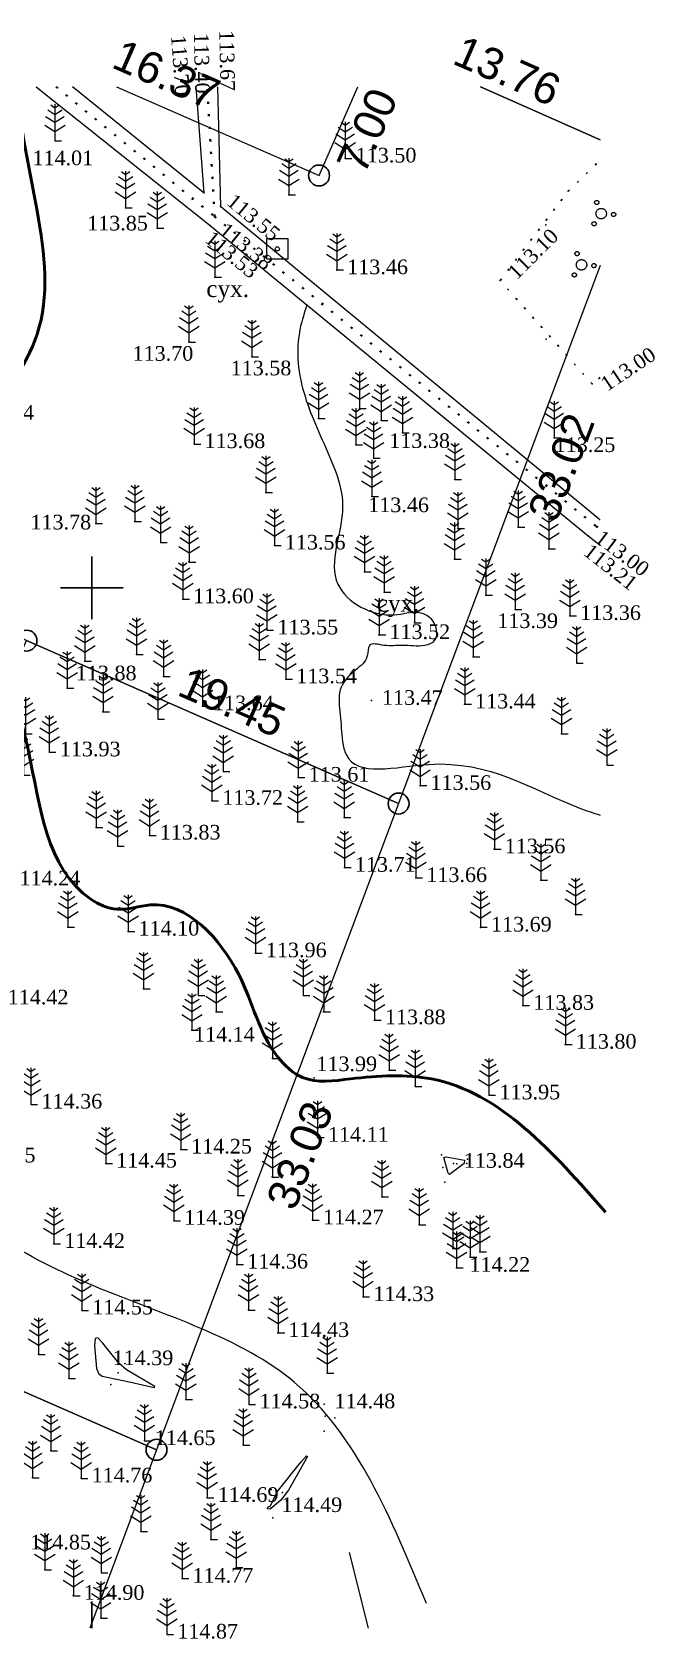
# Model space of a CAD drawing. Header units: millimetres. Extents: x 5405639.1 to 5405727.1, y 5524898.5 to 5524976.6.
# Drawn here: x 5405697.1 to 5405727.1, y 5524899.7 to 5524976.6 of the extents above; entities that cross this region are included whole.
import ezdxf
from ezdxf.enums import TextEntityAlignment as Align

# ---------------------------------------------------------------- set-up
doc = ezdxf.new("R2010")
doc.units = ezdxf.units.MM
for name, pattern in [('0', [0]), ('HIDDEN', [0.5, 0, -0.5]), ('суцільна', [50, 50, 0])]:
    doc.linetypes.add(name, pattern=pattern)
for name, color, linetype, lineweight in [('11900000', 1, 'Continuous', 30), ('Контур', 7, 'HIDDEN', 30), ('рельеф', 7, 'Continuous', 0), ('ТОЧКИ', 7, 'Continuous', 30), ('усл. знак', 7, 'суцільна', 20)]:
    doc.layers.add(name, color=color, linetype=linetype, lineweight=lineweight)
for name, color, linetype in [('SC007', 7, 'Continuous'), ('горизонтали', 42, 'Continuous'), ('Ділянки_Межі', 10, 'Continuous'), ('надписи', 7, 'Continuous'), ('отметки', 7, 'Continuous'), ('промеры', 185, 'Continuous'), ('Растительность', 7, 'Continuous')]:
    doc.layers.add(name, color=color, linetype=linetype)
doc.styles.get("Standard").update_dxf_attribs({"font": 'arial.ttf'})
doc.styles.add('times', font='times.ttf')
doc.linetypes.add('канава 0', pattern='A,0.9,0,["|",Standard,S=0.25,R=0,X=0,Y=0],0.1', length=1)

# ---------------------------------------------------------------- blocks, each defined once
blk = doc.blocks.new('SYMBOL902')
at = {"layer": 'SC007'}
blk.add_lwpolyline([(-1.25, -1.25), (-1.25, 1.25), (1.25, 1.25), (1.25, -1.25)], close=True, dxfattribs=at)
blk.add_circle((0, 0), 0.25, dxfattribs=at)
blk = doc.blocks.new('A$C51FE15A3')
at = {"layer": 'Растительность', "color": 94, "lineweight": 0}
for points in [[(-0.201, 1.726), (0, 1.584), (0.201, 1.726)], [(0, 1.75), (0, 0), (0.319, 0)], [(-0.447, 1.172), (0, 0.895), (0.447, 1.172)], [(-0.343, 1.489), (0, 1.267), (0.343, 1.489)], [(-0.493, 0.753), (0, 0.444), (0.493, 0.753)]]:
    blk.add_lwpolyline(points, dxfattribs=at)
blk = doc.blocks.new('A$C72385B22')
at = {"layer": 'усл. знак'}
for centre, radius in [((0, 0), 0.625), ((-0.02, 1.49), 0.25), ((-1.29, -0.64), 0.25), ((1.28, -0.76), 0.25)]:
    blk.add_circle(centre, radius, dxfattribs=at)

msp = doc.modelspace()

# ---------------------------------------------------------------- linework, layer by layer
at = {"layer": '11900000', "color": 0, "linetype": '0', "lineweight": 15, "ltscale": 0.7}
msp.add_lwpolyline([(5405700, 5524900.227), (5405700, 5524901.504)], dxfattribs=at)
msp.add_lwpolyline([(5405700, 5524900.227), (5405700, 5524901.504)], dxfattribs=at)
msp.add_lwpolyline([(5405700, 5524900.227), (5405700, 5524901.504)], dxfattribs=at)
msp.add_lwpolyline([(5405700, 5524900.227), (5405700, 5524901.504)], dxfattribs=at)
msp.add_lwpolyline([(5405700, 5524900.227), (5405700, 5524901.504)], dxfattribs=at)
msp.add_lwpolyline([(5405700, 5524900.227), (5405700, 5524901.504)], dxfattribs=at)
msp.add_lwpolyline([(5405700, 5524900.227), (5405700, 5524901.504)], dxfattribs=at)
msp.add_lwpolyline([(5405700, 5524900.227), (5405700, 5524901.504)], dxfattribs=at)
msp.add_lwpolyline([(5405700, 5524900.227), (5405700, 5524901.504)], dxfattribs=at)
msp.add_lwpolyline([(5405700, 5524900.227), (5405700, 5524901.504)], dxfattribs=at)
msp.add_lwpolyline([(5405700, 5524900.227), (5405700, 5524901.504)], dxfattribs=at)
at = {"layer": '11900000', "linetype": '0', "lineweight": 15, "ltscale": 0.7}
msp.add_lwpolyline([(5405700, 5524900.227), (5405700, 5524901.504)], dxfattribs=at)
msp.add_lwpolyline([(5405700, 5524900.227), (5405700, 5524901.504)], dxfattribs=at)
msp.add_lwpolyline([(5405700, 5524900.227), (5405700, 5524901.504)], dxfattribs=at)
at = {"layer": '11900000', "color": 7}
for points in [[(5405700, 5524948.5, 0), (5405700, 5524951.5, 0)], [(5405700, 5524948.5, 0), (5405700, 5524951.5, 0)], [(5405698.5, 5524950, 0), (5405701.5, 5524950, 0)], [(5405698.5, 5524950, 0), (5405701.5, 5524950, 0)], [(5405700, 5524900.227, 0), (5405700, 5524901.5, 0)], [(5405700, 5524900.227, 0), (5405700, 5524901.5, 0)]]:
    msp.add_polyline3d(points, dxfattribs=at)
at = {"layer": 'горизонтали', "color": 32}
for points in [[(5405716.867, 5524922.752, 114), (5405716.967, 5524922.782, 114), (5405717.857, 5524922.612, 114), (5405717.827, 5524922.452, 114), (5405717.127, 5524921.932, 114), (5405717.067, 5524921.992, 114), (5405716.867, 5524922.752, 114)], [(5405700.227, 5524912.642, 114.5), (5405700.347, 5524912.392, 114.5), (5405700.507, 5524912.282, 114.5), (5405701.867, 5524911.992, 114.5), (5405702.987, 5524911.732, 114.5), (5405703.027, 5524911.782, 114.5), (5405701.667, 5524912.582, 114.5), (5405701.297, 5524912.902, 114.5), (5405700.537, 5524913.862, 114.5), (5405700.287, 5524914.122, 114.5), (5405700.157, 5524914.082, 114.5), (5405700.127, 5524913.752, 114.5), (5405700.227, 5524912.642, 114.5)], [(5405708.417, 5524905.932, 114.5), (5405708.437, 5524906.012, 114.5), (5405708.567, 5524906.082, 114.5), (5405708.877, 5524906.752, 114.5), (5405710.017, 5524908.172, 114.5), (5405710.287, 5524908.472, 114.5), (5405710.327, 5524908.442, 114.5), (5405709.417, 5524906.822, 114.5), (5405709.047, 5524906.332, 114.5), (5405708.537, 5524905.922, 114.5), (5405708.417, 5524905.932, 114.5)]]:
    msp.add_polyline3d(points, close=True, dxfattribs=at)
msp.add_polyline3d([(5405713.246, 5524900.227, 114.5), (5405712.35, 5524903.839, 114.5)], dxfattribs=at)
at = {"layer": 'горизонтали', "color": 32, "lineweight": 50}
msp.add_open_spline([(5405724.609, 5524920.122), (5405722.084, 5524922.998), (5405718.623, 5524926.94), (5405712.96, 5524926.622), (5405710.241, 5524926.205), (5405708.081, 5524928.217), (5405707.455, 5524931.818), (5405704.087, 5524935.486), (5405701.284, 5524934.415), (5405697.85, 5524936.019), (5405697.397, 5524941.089), (5405695.283, 5524948.2), (5405693.001, 5524955.828), (5405698.192, 5524962.186), (5405697.512, 5524968.123), (5405696.422, 5524972.572), (5405696.409, 5524974.689)], degree=3, knots=[0, 0, 0, 0, 10.498095, 14.387115, 16.679909, 18.208864, 22.586348, 27.97536, 29.586146, 30.927257, 38.609771, 42.347043, 54.087786, 59.302509, 65.201165, 71.520155, 71.520155, 71.520155, 71.520155], dxfattribs=at)
at = {"layer": 'горизонтали', "color": 32}
for points, knots in [([(5405716.026, 5524901.398), (5405714.356, 5524905.44), (5405711.235, 5524912.995), (5405700.309, 5524916.065), (5405691.748, 5524920.767), (5405690.456, 5524929.173), (5405685.864, 5524933.397), (5405678.956, 5524935.57), (5405682.018, 5524943.247), (5405676.904, 5524946.848), (5405673.214, 5524952.355), (5405677.096, 5524957.454), (5405682.552, 5524960.751), (5405678.423, 5524966.21), (5405679.202, 5524971.133), (5405680.758, 5524973.51), (5405681.11, 5524973.98)], [0, 0, 0, 0, 12.321704, 23.037626, 32.731638, 39.162292, 46.871348, 50.794349, 58.140724, 63.904689, 68.143785, 76.466951, 79.543627, 85.063561, 91.848837, 93.603212, 93.603212, 93.603212, 93.603212]), ([(5405710.306, 5524963.575), (5405710.196, 5524963.203), (5405709.682, 5524961.646), (5405710.046, 5524959.123), (5405711.372, 5524956.462), (5405712.448, 5524953.489), (5405710.707, 5524950.098), (5405713.901, 5524948.384), (5405715.489, 5524948.96), (5405716.428, 5524948.566), (5405716.676, 5524947.501), (5405715.753, 5524947.146), (5405714.917, 5524947.314), (5405714.125, 5524947.169), (5405713.193, 5524947.452), (5405713.271, 5524946.544), (5405712.523, 5524946.035), (5405711.721, 5524945.18), (5405711.94, 5524943.877), (5405711.946, 5524942.878), (5405712.408, 5524940.828), (5405718.038, 5524942.49), (5405721.376, 5524940.134), (5405723.999, 5524939.235), (5405724.344, 5524939.127)], [297.750727, 297.750727, 297.750727, 297.750727, 298.813719, 302.097384, 305.375757, 307.693774, 311.410964, 314.481595, 315.668372, 316.297273, 317.378662, 317.881784, 318.950703, 319.850846, 320.525952, 321.044272, 321.922685, 323.126122, 324.306695, 325.60459, 326.245603, 330.214824, 337.710361, 338.826317, 338.826317, 338.826317, 338.826317])]:
    msp.add_open_spline(points, degree=3, knots=knots, dxfattribs=at)
at = {"layer": 'Ділянки_Межі', "lineweight": 25}
msp.add_lwpolyline([(5405701.19, 5524973.98), (5405710.886, 5524969.741), (5405712.742, 5524973.98)], dxfattribs=at)
at = {"layer": 'Ділянки_Межі'}
for points in [[(5405701.19, 5524973.98), (5405710.886, 5524969.741), (5405712.742, 5524973.98)], [(5405724.344, 5524971.453), (5405718.619, 5524973.98)], [(5405718.619, 5524973.98), (5405724.344, 5524971.453)], [(5405724.344, 5524965.438), (5405714.693, 5524939.683), (5405696.877, 5524947.483), (5405685.462, 5524952.48)]]:
    msp.add_lwpolyline(points, dxfattribs=at)
at = {"layer": 'Ділянки_Межі', "lineweight": 0}
msp.add_lwpolyline([(5405683.651, 5524917.273), (5405686.449, 5524923.665), (5405696.877, 5524947.483), (5405714.693, 5524939.683), (5405703.104, 5524908.757)], close=True, dxfattribs=at)
msp.add_lwpolyline([(5405676.159, 5524900.227), (5405680.834, 5524910.84), (5405683.651, 5524917.273), (5405703.104, 5524908.757), (5405699.908, 5524900.227)], dxfattribs=at)
at = {"layer": 'Контур', "color": 7, "linetype": 'HIDDEN', "elevation": 112.9}
msp.add_lwpolyline([(5405724.344, 5524960.072), (5405723.967, 5524959.763), (5405719.56, 5524964.716), (5405722.812, 5524968.988), (5405724.344, 5524970.469)], dxfattribs=at)
at = {"layer": 'отметки', "color": 7}
for p in [(5405698.248, 5524971.395, 113.954), (5405712.141, 5524970.563, 113.498), (5405709.443, 5524968.822, 113.44), (5405722.812, 5524968.988, 112.984), (5405701.624, 5524968.194, 113.849), (5405706.18, 5524968.243, 113.553), (5405705.667, 5524967.355, 113.526), (5405705.889, 5524967.774, 113.38), (5405721.747, 5524967.374, 112.947), (5405703.14, 5524967.224, 113.752), (5405711.734, 5524965.218, 113.459), (5405705.894, 5524964.871, 113.634), (5405719.56, 5524964.716, 113.099), (5405721.763, 5524961.911, 113.023), (5405704.651, 5524961.776, 113.702), (5405707.669, 5524961.07, 113.585), (5405723.967, 5524959.763, 112.998), (5405710.856, 5524958.113, 113.503), (5405712.815, 5524958.588, 113.397), (5405713.858, 5524958.01, 113.38), (5405714.877, 5524957.435, 113.376), (5405704.903, 5524956.895, 113.685), (5405712.646, 5524956.848, 113.456), (5405722.151, 5524957.19, 113.248), (5405713.505, 5524956.208, 113.48), (5405717.389, 5524955.191, 113.344), (5405708.337, 5524954.57, 113.597), (5405713.409, 5524954.378, 113.462), (5405700.2, 5524953.082, 113.781), (5405702.067, 5524953.186, 113.743), (5405717.528, 5524952.84, 113.397), (5405720.421, 5524952.91, 113.423), (5405724.141, 5524952.963, 112.999), (5405724.316, 5524953.284, 113.174), (5405703.305, 5524952.184, 113.677), (5405708.746, 5524952.042, 113.556), (5405721.886, 5524951.878, 113.349), (5405723.772, 5524952.502, 113.212), (5405704.657, 5524951.245, 113.679), (5405717.37, 5524951.382, 113.411), (5405713.061, 5524950.767, 113.478), (5405714.003, 5524949.805, 113.463), (5405718.868, 5524949.662, 113.386), (5405704.355, 5524949.47, 113.604), (5405720.284, 5524948.966, 113.386), (5405715.459, 5524948.326, 113.52), (5405722.889, 5524948.67, 113.36), (5405708.393, 5524947.979, 113.555), (5405713.756, 5524947.758, 113.519), (5405699.668, 5524946.49, 113.972), (5405702.144, 5524946.818, 113.703), (5405708.016, 5524946.574, 113.544), (5405718.265, 5524946.71, 113.488), (5405703.441, 5524945.77, 113.684), (5405723.222, 5524946.412, 113.402), (5405698.821, 5524945.211, 113.881), (5405709.293, 5524945.641, 113.541), (5405705.308, 5524944.351, 113.637), (5405713.399, 5524944.61, 113.473), (5405717.855, 5524944.436, 113.443), (5405700.536, 5524944.067, 113.885), (5405703.174, 5524943.735, 113.781), (5405722.489, 5524943.017, 113.45), (5405697.975, 5524942.144, 113.932), (5405706.303, 5524941.214, 113.708), (5405709.887, 5524940.934, 113.614), (5405715.721, 5524940.537, 113.563), (5405705.754, 5524939.824, 113.716), (5405709.857, 5524938.808, 113.667), (5405712.095, 5524939.012, 113.614), (5405700.211, 5524938.542, 113.967), (5405702.76, 5524938.162, 113.833), (5405701.246, 5524937.641, 113.929), (5405719.277, 5524937.504, 113.56), (5405712.102, 5524936.622, 113.706), (5405715.522, 5524936.129, 113.657), (5405721.507, 5524936.01, 113.576), (5405700.716, 5524934.758, 113.999), (5405723.167, 5524934.368, 113.619), (5405698.849, 5524933.765, 114.191), (5405701.742, 5524933.564, 114.101), (5405718.619, 5524933.759, 113.689), (5405707.841, 5524932.528, 113.96), (5405702.477, 5524930.818, 114.216), (5405705.105, 5524930.5, 114.074), (5405710.135, 5524930.492, 113.901), (5405705.962, 5524929.711, 114.128), (5405711.106, 5524929.713, 113.952), (5405720.647, 5524930.016, 113.834), (5405704.797, 5524928.845, 114.137), (5405713.541, 5524929.323, 113.884), (5405722.678, 5524928.154, 113.803), (5405708.653, 5524927.486, 113.998), (5405710.652, 5524926.552, 114.059), (5405714.239, 5524926.92, 113.994), (5405715.494, 5524926.152, 114.023), (5405719.024, 5524925.728, 113.946), (5405710.812, 5524923.7, 114.109), (5405704.261, 5524923.136, 114.248), (5405716.754, 5524922.871, 114.016), (5405717.987, 5524922.671, 114.05), (5405700.67, 5524922.462, 114.454), (5405716.809, 5524922.274, 114.062), (5405717.319, 5524922.455, 113.842), (5405717.491, 5524922.437, 113.852), (5405717.965, 5524922.451, 114.049), (5405708.646, 5524921.816, 114.174), (5405716.906, 5524921.561, 114.11), (5405707.002, 5524920.929, 114.245), (5405713.893, 5524920.866, 114.183), (5405703.929, 5524919.728, 114.393), (5405710.572, 5524919.746, 114.266), (5405715.676, 5524919.536, 114.176), (5405698.185, 5524918.62, 114.423), (5405717.287, 5524918.393, 114.219), (5405718.586, 5524918.232, 114.153), (5405706.947, 5524917.63, 114.363), (5405717.469, 5524917.469, 114.175), (5405718.117, 5524917.97, 114.015), (5405712.991, 5524916.075, 114.332), (5405699.524, 5524915.435, 114.553), (5405707.51, 5524915.447, 114.459), (5405708.918, 5524914.355, 114.427), (5405697.448, 5524913.33, 114.563), (5405701.586, 5524912.891, 114.602), (5405698.908, 5524912.181, 114.637), (5405700.913, 5524911.885, 114.619), (5405701.261, 5524912.445, 114.39), (5405711.27, 5524912.424, 114.477), (5405704.514, 5524911.17, 114.557), (5405707.534, 5524910.938, 114.577), (5405711.127, 5524910.942, 114.477), (5405711.181, 5524910.37, 114.294), (5405711.133, 5524909.646, 114.543), (5405711.646, 5524910.283, 114.469), (5405702.52, 5524909.185, 114.65), (5405707.251, 5524908.99, 114.619), (5405698.044, 5524908.724, 114.705), (5405697.17, 5524907.43, 114.86), (5405699.496, 5524907.397, 114.755), (5405708.59, 5524906.857, 114.615), (5405709.129, 5524906.711, 114.38), (5405705.535, 5524906.465, 114.693), (5405708.585, 5524905.979, 114.488), (5405709.329, 5524906.304, 114.602), (5405708.673, 5524905.499, 114.609), (5405702.347, 5524904.859, 114.738), (5405705.711, 5524904.462, 114.703), (5405697.749, 5524903.026, 114.842), (5405700.462, 5524902.883, 114.911), (5405706.92, 5524903.122, 114.792), (5405704.328, 5524902.597, 114.772), (5405699.117, 5524901.777, 114.903), (5405700.43, 5524900.715, 114.861)]:
    msp.add_point(p, dxfattribs=at)
at = {"layer": 'рельеф', "color": 7, "linetype": 'канава 0'}
for points, elevation in [([(5405697.341, 5524973.98), (5405705.667, 5524967.355), (5405723.77, 5524952.5), (5405724.344, 5524952.05)], 113.39), ([(5405705.399, 5524968.872), (5405699.083, 5524973.98)], 113.66), ([(5405704.987, 5524973.98), (5405705.367, 5524968.897)], 114.59), ([(5405706.18, 5524968.243), (5405706.037, 5524973.98)], 113.553), ([(5405724.344, 5524953.262), (5405724.32, 5524953.28), (5405706.18, 5524968.24), (5405706.141, 5524968.271)], 113.66)]:
    msp.add_lwpolyline(points, dxfattribs=dict(at, elevation=elevation))
at = {"layer": 'рельеф', "color": 7, "linetype": 'HIDDEN', "lineweight": 40}
for points, elevation in [([(5405698.296, 5524973.98), (5405705.88, 5524967.78), (5405724.15, 5524952.96), (5405724.344, 5524952.811)], 113.4), ([(5405705.88, 5524967.78), (5405705.538, 5524973.98)], 113.38)]:
    msp.add_lwpolyline(points, dxfattribs=dict(at, elevation=elevation))
at = {"layer": 'ТОЧКИ'}
for centre in [(5405710.886, 5524969.741), (5405696.877, 5524947.483, 107.24), (5405714.693, 5524939.683), (5405703.104, 5524908.757)]:
    msp.add_circle(centre, 0.5, dxfattribs=at)

# ---------------------------------------------------------------- block references
at = {"layer": 'отметки', "color": 7, "xscale": 0.400000000372529, "yscale": 0.400000000372529, "zscale": 0.400000000372529}
msp.add_blockref('SYMBOL902', (5405708.89, 5524966.23, 113.54), dxfattribs=at)
at = {"layer": 'Растительность', "color": 7}
for p in [(5405698.24, 5524971.4, 113.95), (5405712.14, 5524970.56, 113.5), (5405709.44, 5524968.82, 113.44), (5405701.62, 5524968.2, 113.85), (5405703.14, 5524967.22, 113.75), (5405705.89, 5524964.87, 113.63), (5405711.74, 5524965.22, 113.46), (5405704.65, 5524961.77, 113.7), (5405707.67, 5524961.07, 113.58), (5405712.82, 5524958.59, 113.4), (5405710.86, 5524958.11, 113.5), (5405713.86, 5524958.01, 113.38), (5405714.88, 5524957.43, 113.38), (5405722.15, 5524957.19, 113.25), (5405704.9, 5524956.89, 113.68), (5405712.65, 5524956.85, 113.46), (5405713.5, 5524956.21, 113.48), (5405717.39, 5524955.19, 113.34), (5405708.34, 5524954.57, 113.6), (5405713.41, 5524954.38, 113.46), (5405700.2, 5524953.08, 113.78), (5405702.07, 5524953.18, 113.74), (5405717.53, 5524952.84, 113.4), (5405720.42, 5524952.91, 113.42), (5405703.3, 5524952.18, 113.68), (5405708.75, 5524952.04, 113.56), (5405721.89, 5524951.88, 113.35), (5405704.66, 5524951.24, 113.68), (5405717.37, 5524951.38, 113.41), (5405713.06, 5524950.77, 113.48), (5405704.36, 5524949.47, 113.6), (5405714, 5524949.8, 113.46), (5405718.87, 5524949.66, 113.39), (5405720.28, 5524948.97, 113.39), (5405722.89, 5524948.67, 113.36), (5405708.39, 5524947.98, 113.55), (5405715.46, 5524948.33, 113.52), (5405713.76, 5524947.76, 113.52), (5405699.67, 5524946.49, 113.97), (5405702.14, 5524946.82, 113.7), (5405708.02, 5524946.57, 113.54), (5405718.27, 5524946.71, 113.49), (5405723.22, 5524946.41, 113.4), (5405703.44, 5524945.77, 113.68), (5405709.29, 5524945.64, 113.54), (5405698.82, 5524945.21, 113.88), (5405700.54, 5524944.07, 113.88), (5405705.31, 5524944.35, 113.64), (5405717.86, 5524944.44, 113.44), (5405703.17, 5524943.73, 113.78), (5405696.83, 5524943.02, 113.97), (5405722.49, 5524943.02, 113.45), (5405697.97, 5524942.14, 113.93), (5405696.74, 5524941.05, 114.04), (5405706.3, 5524941.21, 113.71), (5405709.89, 5524940.93, 113.61), (5405724.66, 5524941.52, 113.48), (5405715.72, 5524940.54, 113.56), (5405705.75, 5524939.82, 113.72), (5405709.86, 5524938.81, 113.67), (5405712.09, 5524939.01, 113.61), (5405700.21, 5524938.54, 113.97), (5405702.76, 5524938.16, 113.83), (5405701.24, 5524937.64, 113.93), (5405719.28, 5524937.5, 113.56), (5405712.1, 5524936.62, 113.71), (5405715.52, 5524936.13, 113.66), (5405721.51, 5524936.01, 113.58), (5405723.17, 5524934.37, 113.62), (5405698.85, 5524933.76, 114.19), (5405701.74, 5524933.56, 114.1), (5405718.62, 5524933.76, 113.69), (5405707.84, 5524932.53, 113.96), (5405702.48, 5524930.81, 114.22), (5405705.1, 5524930.5, 114.07), (5405710.13, 5524930.49, 113.9), (5405705.96, 5524929.71, 114.13), (5405711.11, 5524929.71, 113.95), (5405720.65, 5524930.02, 113.83), (5405704.8, 5524928.84, 114.14), (5405713.54, 5524929.32, 113.88), (5405722.68, 5524928.15, 113.8), (5405708.65, 5524927.48, 114), (5405714.24, 5524926.92, 113.99), (5405715.49, 5524926.15, 114.02), (5405719.02, 5524925.73, 113.95), (5405697.09, 5524925.28, 114.36), (5405710.81, 5524923.7, 114.11), (5405700.67, 5524922.45, 114.45), (5405704.26, 5524923.13, 114.25), (5405708.65, 5524921.81, 114.17), (5405707, 5524920.92, 114.24), (5405713.89, 5524920.86, 114.18), (5405703.93, 5524919.72, 114.39), (5405710.57, 5524919.74, 114.27), (5405715.68, 5524919.53, 114.18), (5405698.18, 5524918.61, 114.42), (5405717.29, 5524918.39, 114.22), (5405718.12, 5524917.97, 114.01), (5405718.59, 5524918.23, 114.15), (5405706.95, 5524917.62, 114.36), (5405717.47, 5524917.46, 114.18), (5405712.99, 5524916.07, 114.33), (5405699.52, 5524915.43, 114.55), (5405707.51, 5524915.44, 114.46), (5405708.92, 5524914.35, 114.43), (5405697.45, 5524913.32, 114.56), (5405698.91, 5524912.17, 114.64), (5405711.27, 5524912.42, 114.48), (5405704.51, 5524911.16, 114.56), (5405707.53, 5524910.93, 114.58), (5405698.04, 5524908.71, 114.7), (5405702.52, 5524909.18, 114.65), (5405707.25, 5524908.98, 114.62), (5405697.17, 5524907.42, 114.86), (5405699.49, 5524907.39, 114.76), (5405705.53, 5524906.45, 114.69), (5405702.35, 5524904.85, 114.74), (5405705.71, 5524904.46, 114.7), (5405697.75, 5524903.01, 114.84), (5405700.46, 5524902.87, 114.91), (5405704.33, 5524902.59, 114.77), (5405706.92, 5524903.12, 114.79), (5405699.12, 5524901.76, 114.9), (5405700.43, 5524900.7, 114.86), (5405703.6, 5524899.91, 114.87)]:
    msp.add_blockref('A$C51FE15A3', p, dxfattribs=at)
at = {"layer": 'усл. знак', "color": 7, "linetype": 'суцільна', "lineweight": 13, "xscale": 0.3999999998750298, "yscale": 0.3999999998750298, "zscale": 0.3999999998750298, "rotation": 265.3647753868261}
for p in [(5405724.396, 5524967.915), (5405723.454, 5524965.466)]:
    msp.add_blockref('A$C72385B22', p, dxfattribs=at)

# ---------------------------------------------------------------- texts
at = {"layer": 'надписи', "color": 7, "style": 'times'}
for p in [(5405705.488, 5524964.723, 111.861), (5405713.648, 5524949.667, 111.861)]:
    msp.add_text('сух.', height=0.8, dxfattribs=at).set_placement(p, align=Align.TOP_LEFT)
at = {"layer": 'отметки', "color": 7, "style": 'times'}
for s, rotation, p in [('113.40', 271.15166, (5405705.597, 5524976.573, 113.399)), ('113.67', 271.09856, (5405706.81, 5524976.699, 113.672)), ('113.70', 274.27705, (5405704.496, 5524976.488, 114.59)), ('113.55', 320.48771, (5405706.853, 5524968.932, 113.553)), ('113.38', 320.95222, (5405706.484, 5524967.545, 113.38)), ('113.53', 320.62831, (5405705.803, 5524967.152, 113.526)), ('113.10', 44.97337, (5405719.854, 5524965.21, 113.099)), ('113.00', 33.66549, (5405724.282, 5524959.964, 112.998)), ('113.00', 322.62665, (5405724.465, 5524952.83, 112.999)), ('113.21', 321.89787, (5405723.919, 5524952.177, 113.212))]:
    msp.add_text(s, height=0.7, rotation=rotation, dxfattribs=at).set_placement(p, align=Align.TOP_LEFT)
for s, p in [('114.01', (5405697.161, 5524970.932, 114.006)), ('113.50', (5405712.641, 5524971.063, 113.498)), ('113.85', (5405699.781, 5524967.811, 113.849)), ('113.46', (5405712.234, 5524965.718, 113.459)), ('113.70', (5405701.956, 5524961.576, 113.702)), ('113.58', (5405706.652, 5524960.878, 113.585)), ('114.04', (5405694.33, 5524958.749, 114.038)), ('113.68', (5405705.403, 5524957.395, 113.685)), ('113.38', (5405714.246, 5524957.402, 113.376)), ('113.25', (5405722.168, 5524957.208, 113.248)), ('113.46', (5405713.24, 5524954.329, 113.462)), ('113.78', (5405697.064, 5524953.503, 113.781)), ('113.56', (5405709.246, 5524952.542, 113.556)), ('113.60', (5405704.855, 5524949.97, 113.604)), ('113.36', (5405723.389, 5524949.17, 113.36)), ('113.55', (5405708.893, 5524948.479, 113.555)), ('113.52', (5405714.256, 5524948.258, 113.519)), ('113.39', (5405719.421, 5524948.785, 113.386)), ('113.88', (5405699.239, 5524946.281, 113.881)), ('113.54', (5405709.793, 5524946.141, 113.541)), ('113.47', (5405713.899, 5524945.11, 113.473)), ('113.64', (5405705.808, 5524944.851, 113.637)), ('113.44', (5405718.355, 5524944.936, 113.443)), ('113.93', (5405698.475, 5524942.644, 113.932)), ('113.61', (5405710.387, 5524941.434, 113.614)), ('113.56', (5405716.221, 5524941.037, 113.563)), ('113.72', (5405706.254, 5524940.324, 113.716)), ('113.83', (5405703.26, 5524938.662, 113.833)), ('113.56', (5405719.777, 5524938.004, 113.56)), ('113.71', (5405712.602, 5524937.122, 113.706)), ('113.66', (5405716.022, 5524936.629, 113.657)), ('114.24', (5405696.544, 5524936.467, 114.241)), ('113.69', (5405719.119, 5524934.259, 113.689)), ('114.10', (5405702.242, 5524934.064, 114.101)), ('113.96', (5405708.341, 5524933.028, 113.96)), ('114.42', (5405695.977, 5524930.772, 114.421)), ('113.83', (5405721.147, 5524930.516, 113.834)), ('113.88', (5405714.041, 5524929.823, 113.884)), ('114.14', (5405704.9, 5524928.993, 114.137)), ('113.80', (5405723.178, 5524928.654, 113.803)), ('113.99', (5405710.757, 5524927.577, 113.994)), ('114.36', (5405697.595, 5524925.788, 114.362)), ('113.95', (5405719.524, 5524926.228, 113.946)), ('114.11', (5405711.312, 5524924.2, 114.109)), ('114.25', (5405704.761, 5524923.636, 114.248)), ('114.45', (5405694.399, 5524923.208, 114.446)), ('114.45', (5405701.17, 5524922.962, 114.454)), ('113.84', (5405717.819, 5524922.955, 113.842)), ('114.39', (5405704.429, 5524920.228, 114.393)), ('114.27', (5405711.072, 5524920.246, 114.266)), ('114.42', (5405698.685, 5524919.12, 114.423)), ('114.36', (5405707.447, 5524918.13, 114.363)), ('114.22', (5405718.089, 5524917.975, 114.219)), ('114.33', (5405713.491, 5524916.575, 114.332)), ('114.55', (5405700.024, 5524915.935, 114.553)), ('114.43', (5405709.418, 5524914.855, 114.427)), ('114.39', (5405700.999, 5524913.508, 114.553)), ('114.58', (5405708.034, 5524911.438, 114.577)), ('114.48', (5405711.627, 5524911.442, 114.477)), ('114.65', (5405703.02, 5524909.685, 114.65)), ('114.76', (5405699.996, 5524907.897, 114.755)), ('114.69', (5405706.035, 5524906.965, 114.693)), ('114.49', (5405709.085, 5524906.479, 114.488)), ('114.85', (5405697.056, 5524904.69, 114.851)), ('114.77', (5405704.828, 5524903.097, 114.772)), ('114.90', (5405699.617, 5524902.277, 114.903)), ('114.87', (5405704.098, 5524900.423, 114.869))]:
    msp.add_text(s, height=0.7, dxfattribs=at).set_placement(p, align=Align.TOP_LEFT)
at = {"layer": 'промеры', "char_height": 1.5, "attachment_point": 1}
for s, insert, rotation in [('16.37', (5405701.481, 5524976.311), 336.4763), ('13.76', (5405717.802, 5524976.493), 336.4763), ('7.00', (5405711.683, 5524970.332), 66.35584), ('33.02', (5405720.838, 5524953.603), 69.01088), ('19.45', (5405704.626, 5524946.275), 336.4763), ('33.03', (5405708.32, 5524920.676), 69.01088)]:
    msp.add_mtext(s, dxfattribs=dict(at, insert=insert, rotation=rotation))

doc.saveas('drawing.dxf')
